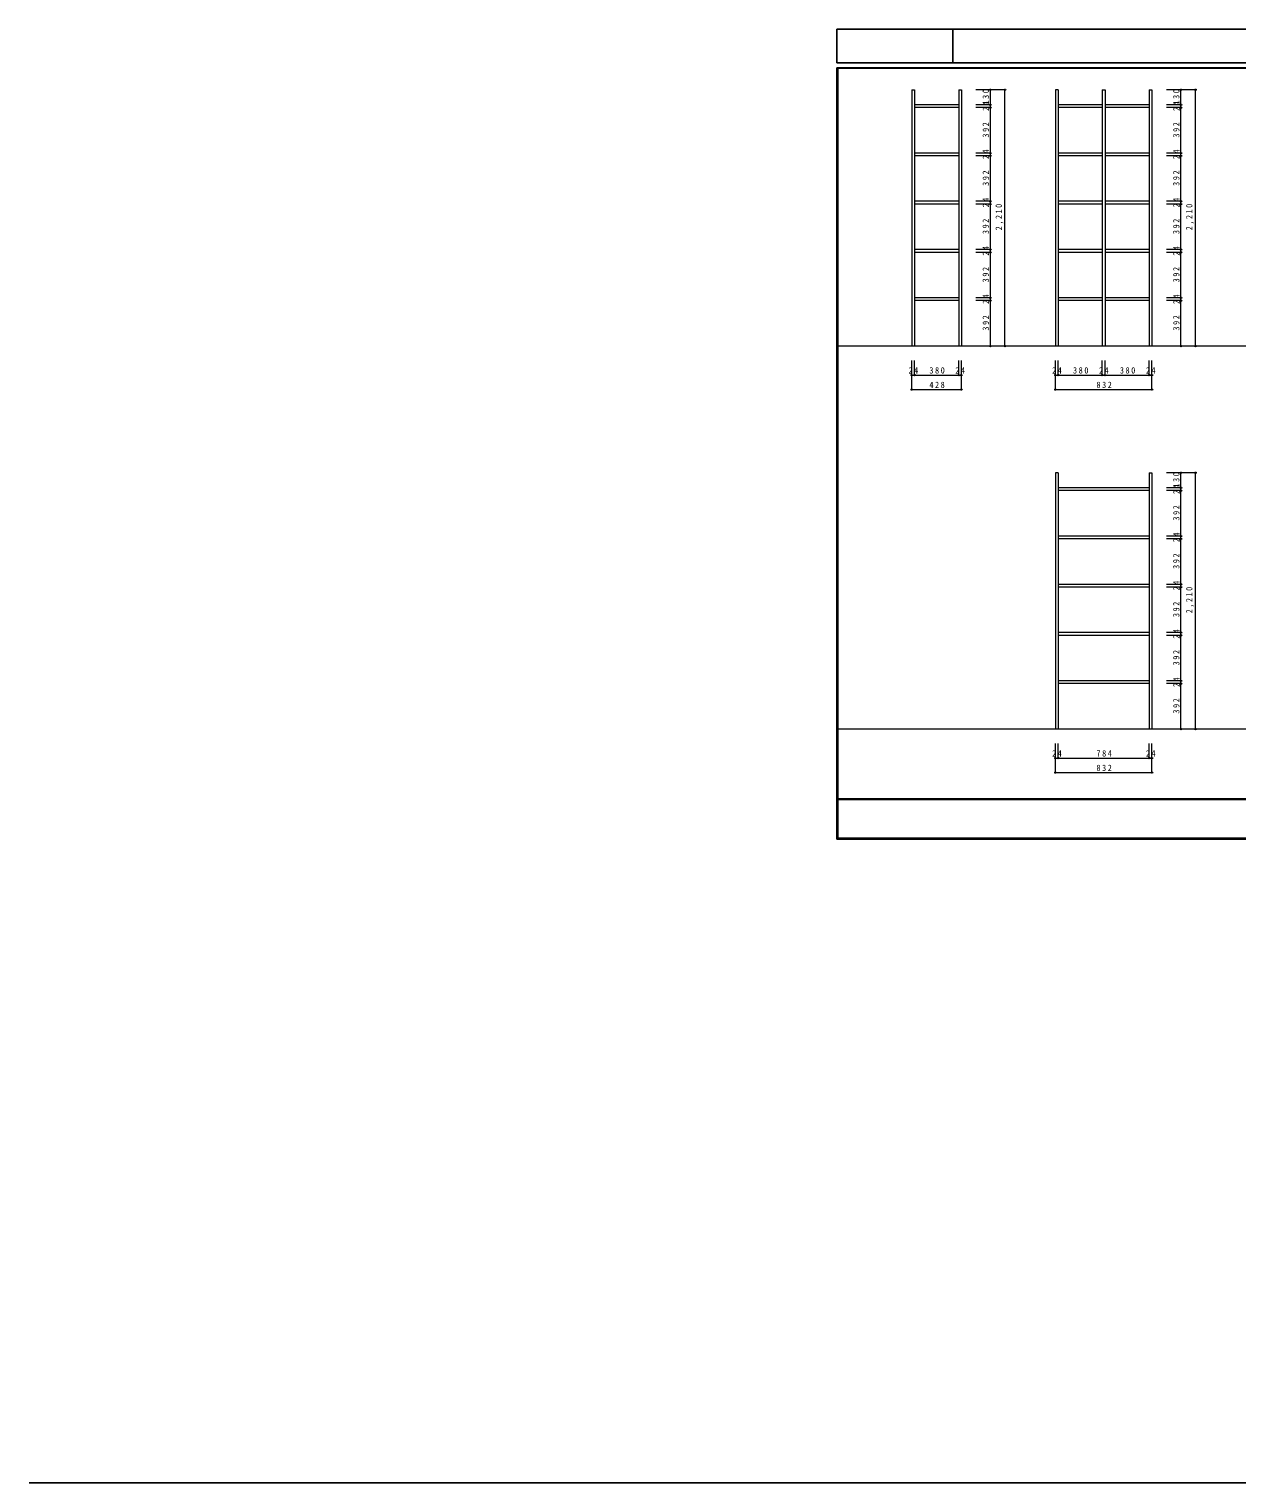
# Model space of a CAD drawing. Units: millimetres at full size, sheet at 1:25, with parts at other scales. Extents: x -11962 to 10485, y -9055 to 3479.
# Drawn here: x -11962 to -1553, y -9055 to 3479 of the extents above; entities that cross this region are included whole.
import ezdxf

# ---------------------------------------------------------------- set-up
doc = ezdxf.new("R2010")
doc.units = ezdxf.units.MM
doc.header["$LTSCALE"] = 25
doc.header["$PDMODE"] = 32
doc.header["$PDSIZE"] = 12.5
doc.layers.add('2-2', color=7, linetype='Continuous')
doc.layers.add('F-0', color=6, linetype='Continuous')
doc.layers.add('5-0', color=7, linetype='Continuous', lineweight=18)
doc.styles.add('ＭＳ ゴシック', font='')
doc.styles.get('ＭＳ ゴシック').set_extended_font_data('MS Gothic')

msp = doc.modelspace()

# ---------------------------------------------------------------- linework, layer by layer
at = {"layer": '2-2'}
msp.add_line((-11961.97, -9054.88), (10484.6, -9054.88), dxfattribs=at)
at = {"layer": '5-0'}
for p, q in [((-4355.01, 2956.12), (-4331.01, 2956.12)), ((-4355.01, 2956.12), (-4355.01, 746.12)), ((-4331.01, 2956.12), (-4331.01, 746.12)), ((-3951.01, 2956.12), (-3927.01, 2956.12)), ((-3951.01, 2956.12), (-3951.01, 746.12)), ((-3927.01, 2956.12), (-3927.01, 746.12)), ((-3093.16, 2956.12), (-3117.16, 2956.12)), ((-3117.16, 2956.12), (-3117.16, 746.12)), ((-3093.16, 2956.12), (-3093.16, 746.12)), ((-2713.16, 2956.12), (-2689.16, 2956.12)), ((-2713.16, 2956.12), (-2713.16, 746.12)), ((-2689.16, 2956.12), (-2689.16, 746.12)), ((-2309.16, 2956.12), (-2285.16, 2956.12)), ((-2309.16, 2956.12), (-2309.16, 746.12)), ((-2285.16, 2956.12), (-2285.16, 746.12)), ((-3951.01, 2826.12), (-4331.01, 2826.12)), ((-3951.01, 2802.12), (-4331.01, 2802.12)), ((-2713.16, 2826.12), (-3093.16, 2826.12)), ((-2713.16, 2802.12), (-3093.16, 2802.12)), ((-2309.16, 2826.12), (-2689.16, 2826.12)), ((-2309.16, 2802.12), (-2689.16, 2802.12)), ((-3951.01, 2410.12), (-4331.01, 2410.12)), ((-3951.01, 2386.12), (-4331.01, 2386.12)), ((-2713.16, 2410.12), (-3093.16, 2410.12)), ((-2713.16, 2386.12), (-3093.16, 2386.12)), ((-2309.16, 2410.12), (-2689.16, 2410.12)), ((-2309.16, 2386.12), (-2689.16, 2386.12)), ((-3951.01, 1994.12), (-4331.01, 1994.12)), ((-3951.01, 1970.12), (-4331.01, 1970.12)), ((-2713.16, 1994.12), (-3093.16, 1994.12)), ((-2713.16, 1970.12), (-3093.16, 1970.12)), ((-2309.16, 1994.12), (-2689.16, 1994.12)), ((-2309.16, 1970.12), (-2689.16, 1970.12)), ((-3951.01, 1578.12), (-4331.01, 1578.12)), ((-3951.01, 1554.12), (-4331.01, 1554.12)), ((-2713.16, 1578.12), (-3093.16, 1578.12)), ((-2713.16, 1554.12), (-3093.16, 1554.12)), ((-2309.16, 1578.12), (-2689.16, 1578.12)), ((-2309.16, 1554.12), (-2689.16, 1554.12)), ((-3951.01, 1162.12), (-4331.01, 1162.12)), ((-3951.01, 1138.12), (-4331.01, 1138.12)), ((-2713.16, 1162.12), (-3093.16, 1162.12)), ((-2713.16, 1138.12), (-3093.16, 1138.12)), ((-2309.16, 1162.12), (-2689.16, 1162.12)), ((-2309.16, 1138.12), (-2689.16, 1138.12)), ((4741.67, 746.12), (-4991.67, 746.12)), ((-3093.16, -346), (-3117.16, -346)), ((-3117.16, -346), (-3117.16, -2556)), ((-3093.16, -346), (-3093.16, -2556)), ((-2309.16, -346), (-2285.16, -346)), ((-2309.16, -346), (-2309.16, -2556)), ((-2285.16, -346), (-2285.16, -2556)), ((-2309.16, -476), (-3093.16, -476)), ((-2309.16, -500), (-3093.16, -500)), ((-2309.16, -892), (-3093.16, -892)), ((-2309.16, -916), (-3093.16, -916)), ((-2309.16, -1308), (-3093.16, -1308)), ((-2309.16, -1332), (-3093.16, -1332)), ((-2309.16, -1724), (-3093.16, -1724)), ((-2309.16, -1748), (-3093.16, -1748)), ((-2309.16, -2140), (-3093.16, -2140)), ((-2309.16, -2164), (-3093.16, -2164)), ((4741.67, -2556), (-4991.67, -2556))]:
    msp.add_line(p, q, dxfattribs=at)
at = {"layer": '5-0', "color": 4}
for p, q in [((-3677.01, 2956.12), (-3802.01, 2956.12)), ((-3552.01, 2956.12), (-3677.01, 2956.12)), ((-2035.16, 2956.12), (-2160.16, 2956.12)), ((-1910.16, 2956.12), (-2035.16, 2956.12)), ((-3677.01, 2826.12), (-3802.01, 2826.12)), ((-3677.01, 2802.12), (-3802.01, 2802.12)), ((-2035.16, 2826.12), (-2160.16, 2826.12)), ((-2035.16, 2802.12), (-2160.16, 2802.12)), ((-3677.01, 2410.12), (-3802.01, 2410.12)), ((-3677.01, 2386.12), (-3802.01, 2386.12)), ((-2035.16, 2410.12), (-2160.16, 2410.12)), ((-2035.16, 2386.12), (-2160.16, 2386.12)), ((-3677.01, 1994.12), (-3802.01, 1994.12)), ((-3677.01, 1970.12), (-3802.01, 1970.12)), ((-2035.16, 1994.12), (-2160.16, 1994.12)), ((-2035.16, 1970.12), (-2160.16, 1970.12)), ((-3677.01, 1578.12), (-3802.01, 1578.12)), ((-3677.01, 1554.12), (-3802.01, 1554.12)), ((-2035.16, 1578.12), (-2160.16, 1578.12)), ((-2035.16, 1554.12), (-2160.16, 1554.12)), ((-3677.01, 1162.12), (-3802.01, 1162.12)), ((-3677.01, 1138.12), (-3802.01, 1138.12)), ((-2035.16, 1162.12), (-2160.16, 1162.12)), ((-2035.16, 1138.12), (-2160.16, 1138.12)), ((-3677.01, 746.12), (-3802.01, 746.12)), ((-3552.01, 746.12), (-3677.01, 746.12)), ((-2035.16, 746.12), (-2160.16, 746.12)), ((-1910.16, 746.12), (-2035.16, 746.12)), ((-4355.01, 496.12), (-4355.01, 621.12)), ((-4331.01, 496.12), (-4331.01, 621.12)), ((-3951.01, 496.12), (-3951.01, 621.12)), ((-3927.01, 496.12), (-3927.01, 621.12)), ((-3117.16, 496.12), (-3117.16, 621.12)), ((-3093.16, 496.12), (-3093.16, 621.12)), ((-2713.16, 496.12), (-2713.16, 621.12)), ((-2689.16, 496.12), (-2689.16, 621.12)), ((-2309.16, 496.12), (-2309.16, 621.12)), ((-2285.16, 496.12), (-2285.16, 621.12)), ((-4355.01, 371.12), (-4355.01, 496.12)), ((-3927.01, 371.12), (-3927.01, 496.12)), ((-3117.16, 371.12), (-3117.16, 496.12)), ((-2285.16, 371.12), (-2285.16, 496.12)), ((-2035.16, -346), (-2160.16, -346)), ((-1910.16, -346), (-2035.16, -346)), ((-2035.16, -476), (-2160.16, -476)), ((-2035.16, -500), (-2160.16, -500)), ((-2035.16, -892), (-2160.16, -892)), ((-2035.16, -916), (-2160.16, -916)), ((-2035.16, -1308), (-2160.16, -1308)), ((-2035.16, -1332), (-2160.16, -1332)), ((-2035.16, -1724), (-2160.16, -1724)), ((-2035.16, -1748), (-2160.16, -1748)), ((-2035.16, -2140), (-2160.16, -2140)), ((-2035.16, -2164), (-2160.16, -2164)), ((-2035.16, -2556), (-2160.16, -2556)), ((-1910.16, -2556), (-2035.16, -2556)), ((-3117.16, -2806), (-3117.16, -2681)), ((-3093.16, -2806), (-3093.16, -2681)), ((-3093.16, -2806), (-3093.16, -2681)), ((-2309.16, -2806), (-2309.16, -2681)), ((-2309.16, -2806), (-2309.16, -2681)), ((-2285.16, -2806), (-2285.16, -2681)), ((-3117.16, -2931), (-3117.16, -2806)), ((-2285.16, -2931), (-2285.16, -2806))]:
    msp.add_line(p, q, dxfattribs=at)
at = {"layer": '5-0', "color": 3}
for p, q in [((-3677.01, 2826.12), (-3677.01, 2956.12)), ((-3552.01, 746.12), (-3552.01, 2956.12)), ((-2035.16, 2826.12), (-2035.16, 2956.12)), ((-1910.16, 746.12), (-1910.16, 2956.12)), ((-3677.01, 2802.12), (-3677.01, 2826.12)), ((-3677.01, 2410.12), (-3677.01, 2802.12)), ((-2035.16, 2802.12), (-2035.16, 2826.12)), ((-2035.16, 2410.12), (-2035.16, 2802.12)), ((-3677.01, 2386.12), (-3677.01, 2410.12)), ((-3677.01, 1994.12), (-3677.01, 2386.12)), ((-2035.16, 2386.12), (-2035.16, 2410.12)), ((-2035.16, 1994.12), (-2035.16, 2386.12)), ((-3677.01, 1970.12), (-3677.01, 1994.12)), ((-3677.01, 1578.12), (-3677.01, 1970.12)), ((-2035.16, 1970.12), (-2035.16, 1994.12)), ((-2035.16, 1578.12), (-2035.16, 1970.12)), ((-3677.01, 1554.12), (-3677.01, 1578.12)), ((-3677.01, 1162.12), (-3677.01, 1554.12)), ((-2035.16, 1554.12), (-2035.16, 1578.12)), ((-2035.16, 1162.12), (-2035.16, 1554.12)), ((-3677.01, 1138.12), (-3677.01, 1162.12)), ((-3677.01, 746.12), (-3677.01, 1138.12)), ((-2035.16, 1138.12), (-2035.16, 1162.12)), ((-2035.16, 746.12), (-2035.16, 1138.12)), ((-4355.01, 496.12), (-4331.01, 496.12)), ((-4331.01, 496.12), (-3951.01, 496.12)), ((-3951.01, 496.12), (-3927.01, 496.12)), ((-3117.16, 496.12), (-3093.16, 496.12)), ((-3093.16, 496.12), (-2713.16, 496.12)), ((-2713.16, 496.12), (-2689.16, 496.12)), ((-2689.16, 496.12), (-2309.16, 496.12)), ((-2309.16, 496.12), (-2285.16, 496.12)), ((-4355.01, 371.12), (-3927.01, 371.12)), ((-3117.16, 371.12), (-2285.16, 371.12)), ((-2035.16, -476), (-2035.16, -346)), ((-1910.16, -2556), (-1910.16, -346)), ((-2035.16, -500), (-2035.16, -476)), ((-2035.16, -892), (-2035.16, -500)), ((-2035.16, -916), (-2035.16, -892)), ((-2035.16, -1308), (-2035.16, -916)), ((-2035.16, -1332), (-2035.16, -1308)), ((-2035.16, -1724), (-2035.16, -1332)), ((-2035.16, -1748), (-2035.16, -1724)), ((-2035.16, -2140), (-2035.16, -1748)), ((-2035.16, -2164), (-2035.16, -2140)), ((-2035.16, -2556), (-2035.16, -2164)), ((-3117.16, -2806), (-3093.16, -2806)), ((-3093.16, -2806), (-2309.16, -2806)), ((-2309.16, -2806), (-2285.16, -2806)), ((-3117.16, -2931), (-2285.16, -2931))]:
    msp.add_line(p, q, dxfattribs=at)
for p in [(-3677.01, 2956.12), (-3552.01, 2956.12), (-2035.16, 2956.12), (-1910.16, 2956.12), (-3677.01, 2826.12), (-3677.01, 2802.12), (-2035.16, 2826.12), (-2035.16, 2802.12), (-3677.01, 2410.12), (-3677.01, 2386.12), (-2035.16, 2410.12), (-2035.16, 2386.12), (-3677.01, 1994.12), (-3677.01, 1970.12), (-2035.16, 1994.12), (-2035.16, 1970.12), (-3677.01, 1578.12), (-3677.01, 1554.12), (-2035.16, 1578.12), (-2035.16, 1554.12), (-3677.01, 1162.12), (-3677.01, 1138.12), (-2035.16, 1162.12), (-2035.16, 1138.12), (-3677.01, 746.12), (-3552.01, 746.12), (-2035.16, 746.12), (-1910.16, 746.12), (-4355.01, 496.12), (-4331.01, 496.12), (-3951.01, 496.12), (-3927.01, 496.12), (-3117.16, 496.12), (-3093.16, 496.12), (-2713.16, 496.12), (-2689.16, 496.12), (-2309.16, 496.12), (-2285.16, 496.12), (-4355.01, 371.12), (-3927.01, 371.12), (-3117.16, 371.12), (-2285.16, 371.12), (-2035.16, -346), (-1910.16, -346), (-2035.16, -476), (-2035.16, -500), (-2035.16, -892), (-2035.16, -916), (-2035.16, -1308), (-2035.16, -1332), (-2035.16, -1724), (-2035.16, -1748), (-2035.16, -2140), (-2035.16, -2164), (-2035.16, -2556), (-1910.16, -2556), (-3117.16, -2806), (-3093.16, -2806), (-2309.16, -2806), (-2285.16, -2806), (-3117.16, -2931), (-2285.16, -2931)]:
    msp.add_point(p, dxfattribs=at)
at = {"layer": 'F-0'}
for p, q in [((-5000, 3479.17), (-5000, 3188.41)), ((-4000, 3479.17), (-4000, 3188.41)), ((-5000, 3188.41), (4750, 3188.41)), ((-5000, 3145.83), (4750, 3145.83)), ((-5000, 3145.83), (-5000, -3504.17)), ((-5000, 3141.67), (4750, 3141.67)), ((-4995.83, 3145.83), (-4995.83, -3504.17)), ((-4991.67, 3145.83), (-4991.67, -3504.17)), ((4750, -3158.33), (-5000, -3158.33)), ((4750, -3158.33), (-5000, -3158.33)), ((4750, -3162.5), (-5000, -3162.5)), ((4750, -3162.5), (-5000, -3162.5)), ((4750, -3495.83), (-5000, -3495.83)), ((4750, -3495.83), (-5000, -3495.83)), ((4750, -3500), (-5000, -3500)), ((4750, -3500), (-5000, -3500)), ((4750, -3504.17), (-5000, -3504.17)), ((4750, -3504.17), (-5000, -3504.17))]:
    msp.add_line(p, q, dxfattribs=at)
msp.add_lwpolyline([(-5000, 3479.17), (4750, 3479.17), (4750, 3188.41)], dxfattribs=at)

# ---------------------------------------------------------------- texts
at = {"layer": '5-0', "char_height": 54.99, "attachment_point": 7, "rotation": 90, "style": 'ＭＳ ゴシック'}
for s, insert in [('\\T1.38;\\W0.9;130', (-3689.51, 2828.62)), ('\\T1.38;\\W0.9;130', (-2047.66, 2828.62)), ('\\T1.36;\\W0.9;24', (-3689.51, 2773.49)), ('\\T1.36;\\W0.9;24', (-2047.66, 2773.49)), ('\\T1.38;\\W0.9;392', (-3689.51, 2543.62)), ('\\T1.38;\\W0.9;392', (-2047.66, 2543.62)), ('\\T1.36;\\W0.9;24', (-3689.51, 2357.49)), ('\\T1.36;\\W0.9;24', (-2047.66, 2357.49)), ('\\T1.38;\\W0.9;392', (-3689.51, 2127.62)), ('\\T1.38;\\W0.9;392', (-2047.66, 2127.62)), ('\\T1.36;\\W0.9;24', (-3689.51, 1941.49)), ('\\T1.36;\\W0.9;24', (-2047.66, 1941.49)), ('\\T1.38;\\W0.85;2,210', (-3564.51, 1744.87)), ('\\T1.38;\\W0.85;2,210', (-1922.66, 1744.87)), ('\\T1.38;\\W0.9;392', (-3689.51, 1711.62)), ('\\T1.38;\\W0.9;392', (-2047.66, 1711.62)), ('\\T1.36;\\W0.9;24', (-3689.51, 1525.49)), ('\\T1.36;\\W0.9;24', (-2047.66, 1525.49)), ('\\T1.38;\\W0.9;392', (-3689.51, 1295.62)), ('\\T1.38;\\W0.9;392', (-2047.66, 1295.62)), ('\\T1.36;\\W0.9;24', (-3689.51, 1109.49)), ('\\T1.36;\\W0.9;24', (-2047.66, 1109.49)), ('\\T1.38;\\W0.9;392', (-3689.51, 879.62)), ('\\T1.38;\\W0.9;392', (-2047.66, 879.62)), ('\\T1.38;\\W0.9;130', (-2047.66, -473.5)), ('\\T1.36;\\W0.9;24', (-2047.66, -528.63)), ('\\T1.38;\\W0.9;392', (-2047.66, -758.5)), ('\\T1.36;\\W0.9;24', (-2047.66, -944.63)), ('\\T1.38;\\W0.9;392', (-2047.66, -1174.5)), ('\\T1.36;\\W0.9;24', (-2047.66, -1360.63)), ('\\T1.38;\\W0.85;2,210', (-1922.66, -1557.25)), ('\\T1.38;\\W0.9;392', (-2047.66, -1590.5)), ('\\T1.36;\\W0.9;24', (-2047.66, -1776.63)), ('\\T1.38;\\W0.9;392', (-2047.66, -2006.5)), ('\\T1.36;\\W0.9;24', (-2047.66, -2192.63)), ('\\T1.38;\\W0.9;392', (-2047.66, -2422.5))]:
    msp.add_mtext(s, dxfattribs=dict(at, insert=insert))
at = {"layer": '5-0', "char_height": 54.99, "attachment_point": 7, "style": 'ＭＳ ゴシック'}
for s, insert in [('\\T1.36;\\W0.9;24', (-4383.63, 508.62)), ('\\T1.38;\\W0.9;380', (-4203.51, 508.62)), ('\\T1.36;\\W0.9;24', (-3979.63, 508.62)), ('\\T1.36;\\W0.9;24', (-3145.78, 508.62)), ('\\T1.38;\\W0.9;380', (-2965.66, 508.62)), ('\\T1.36;\\W0.9;24', (-2741.78, 508.62)), ('\\T1.38;\\W0.9;380', (-2561.66, 508.62)), ('\\T1.36;\\W0.9;24', (-2337.78, 508.62)), ('\\T1.38;\\W0.9;428', (-4203.51, 383.62)), ('\\T1.38;\\W0.9;832', (-2763.66, 383.62)), ('\\T1.36;\\W0.9;24', (-3145.78, -2793.5)), ('\\T1.38;\\W0.9;784', (-2763.66, -2793.5)), ('\\T1.36;\\W0.9;24', (-2337.78, -2793.5)), ('\\T1.38;\\W0.9;832', (-2763.66, -2918.5))]:
    msp.add_mtext(s, dxfattribs=dict(at, insert=insert))

doc.saveas('drawing.dxf')
